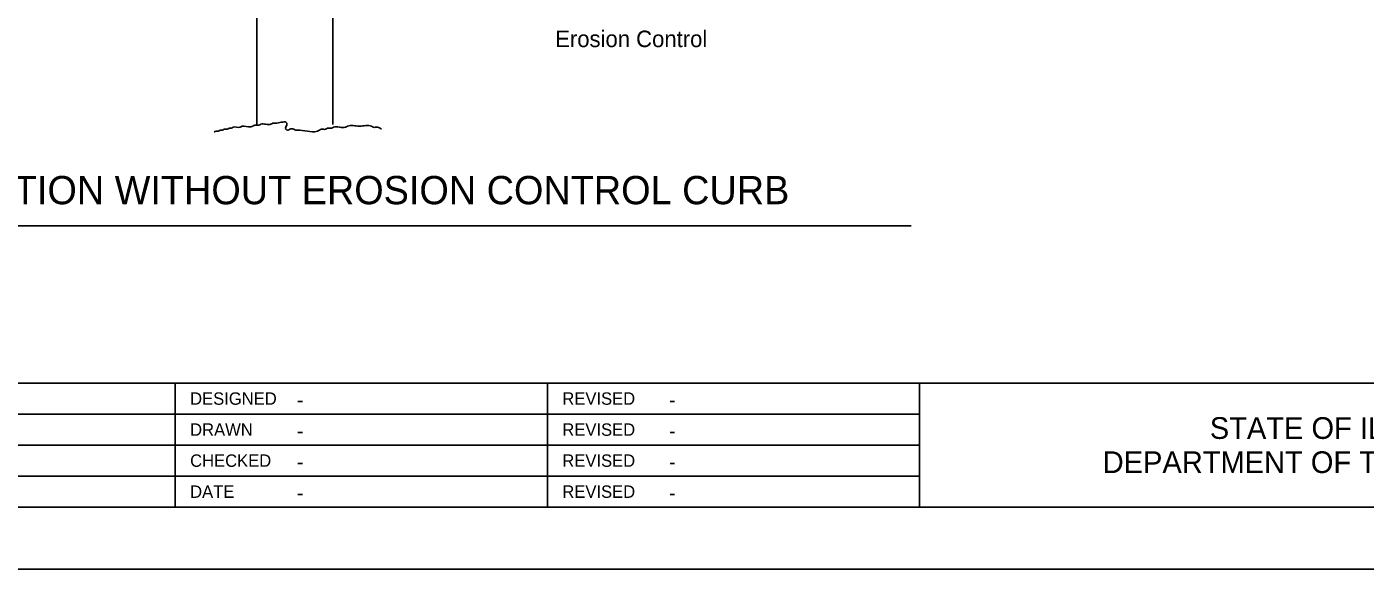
# Model space of a CAD drawing. Extents: x 0 to 2.83, y 0 to 1.83.
# Drawn here: x 0.581 to 1.48, y 0 to 0.364 of the extents above; entities that cross this region are included whole.
import ezdxf

# ---------------------------------------------------------------- set-up
doc = ezdxf.new("R2010")
doc.units = 0
for name, color, linetype in [('RD_Pr_Roadway_Notes', 7, 'Continuous'), ('SH_General_Details', 7, 'Continuous'), ('SH_Printer_Plotting_Border', 7, 'Continuous')]:
    doc.layers.add(name, color=color, linetype=linetype)

msp = doc.modelspace()

# ---------------------------------------------------------------- linework, layer by layer
at = {"layer": 'RD_Pr_Roadway_Notes'}
msp.add_line((0.40897, 0.23049), (1.17542, 0.23049), dxfattribs=at)
at = {"layer": 'SH_General_Details'}
for p, q in [((0.78704, 0.29853), (0.78704, 0.81603)), ((0.73609, 0.29853), (0.73609, 0.51249)), ((0.16666, 0.125), (2.79166, 0.125)), ((0.68118, 0.125), (0.68118, 0.04167)), ((0.93118, 0.125), (0.93118, 0.04167)), ((1.18118, 0.125), (1.18118, 0.04167)), ((0.41452, 0.10417), (1.18118, 0.10417)), ((0.41452, 0.08333), (1.18118, 0.08333)), ((0.41452, 0.0625), (1.18118, 0.0625)), ((2.83333, 0), (-0.00001, 0))]:
    msp.add_line(p, q, dxfattribs=at)
msp.add_lwpolyline([(0.16666, 1.79167), (2.79166, 1.79167), (2.79166, 0.04167), (0.16666, 0.04167)], close=True, dxfattribs=at)
msp.add_spline([(0.7073, 0.29345), (0.70864, 0.29412), (0.70998, 0.29412), (0.71131, 0.29478), (0.71265, 0.29478), (0.71399, 0.29545), (0.71599, 0.29545), (0.71734, 0.29613), (0.71867, 0.29613), (0.72001, 0.29679), (0.72469, 0.29679), (0.72603, 0.29746), (0.72736, 0.29746), (0.73338, 0.29746), (0.73472, 0.29813), (0.73739, 0.29813), (0.73873, 0.29879), (0.74542, 0.29879), (0.74675, 0.29947), (0.74808, 0.29947), (0.74943, 0.29947), (0.75612, 0.29947), (0.75612, 0.29813), (0.75544, 0.29679), (0.75544, 0.29545), (0.75678, 0.29478), (0.75812, 0.29545), (0.76079, 0.29545), (0.76213, 0.29478), (0.76347, 0.29478), (0.7648, 0.29478), (0.77817, 0.29478), (0.77952, 0.29545), (0.78219, 0.29545), (0.78352, 0.29613), (0.78487, 0.29613), (0.7862, 0.29613), (0.78754, 0.29679), (0.79556, 0.29679), (0.7969, 0.29746), (0.80492, 0.29746), (0.81295, 0.29746), (0.81428, 0.29679), (0.81695, 0.29679), (0.81963, 0.29545)], degree=3, dxfattribs=at)
at = {"layer": 'SH_Printer_Plotting_Border'}
msp.add_lwpolyline([(-0.00001, 0), (2.83333, 0), (2.83333, 1.83333), (-0.00001, 1.83333)], close=True, dxfattribs=at)

# ---------------------------------------------------------------- texts
at = {"layer": 'RD_Pr_Roadway_Notes'}
for s, height, p in [('Erosion Control', 0.0110833, (0.93639, 0.35056)), ('TYPICAL SECTION WITHOUT EROSION CONTROL CURB', 0.019, (0.40758, 0.24505))]:
    msp.add_text(s, height=height, dxfattribs=at).set_placement(p)
at = {"layer": 'SH_General_Details'}
for s, height, p in [('DESIGNED', 0.008333, (0.69118, 0.11042)), ('REVISED', 0.008333, (0.94118, 0.11042)), ('-', 0.01, (0.76282, 0.10875)), ('-', 0.01, (1.01282, 0.10875)), ('STATE OF ILLINOIS', 0.0145835, (1.37608, 0.0875)), ('DRAWN', 0.008333, (0.69118, 0.08958)), ('-', 0.01, (0.76282, 0.08792)), ('REVISED', 0.008333, (0.94118, 0.08958)), ('-', 0.01, (1.01282, 0.08792)), ('CHECKED', 0.008333, (0.69118, 0.06875)), ('REVISED', 0.008333, (0.94118, 0.06875)), ('DEPARTMENT OF TRANSPORTATION', 0.0145835, (1.30415, 0.06458)), ('-', 0.01, (0.76282, 0.06708)), ('-', 0.01, (1.01282, 0.06708)), ('DATE', 0.008333, (0.69118, 0.04792)), ('REVISED', 0.008333, (0.94118, 0.04792)), ('-', 0.01, (0.76282, 0.04625)), ('-', 0.01, (1.01282, 0.04625))]:
    msp.add_text(s, height=height, dxfattribs=at).set_placement(p)

doc.saveas('drawing.dxf')
